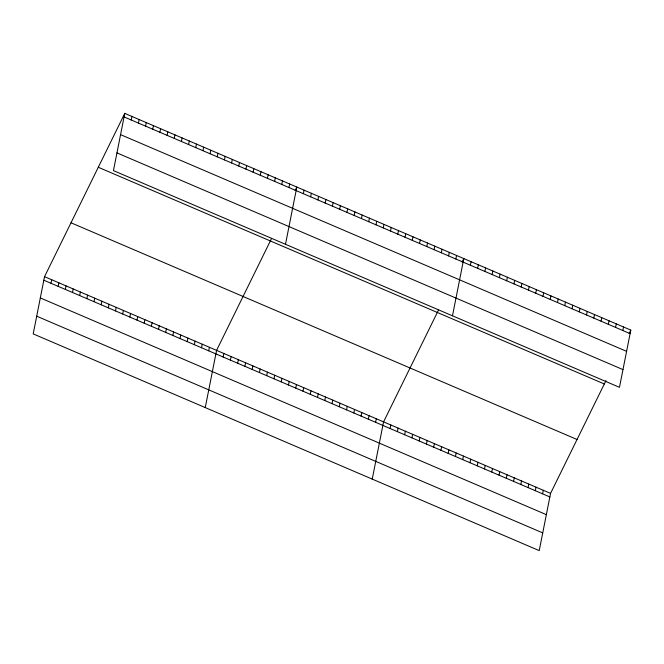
<?xml version="1.0" encoding="UTF-8"?>
<svg xmlns="http://www.w3.org/2000/svg" width="664" height="664" viewBox="0 0 664 664"><rect width="100%" height="100%" fill="white"/><g stroke="black" fill="none" stroke-linecap="round" stroke-linejoin="round"><path stroke-width="1" d="M124.774 113.378L113.444 170.607L619.471 387.328L630.8 330.099L124.774 113.378L44.529 276.672L33.2 333.901L539.226 550.622L550.556 493.394L606 380.563M51.004 283.287L51.701 279.743M58.166 286.35L58.872 282.814M65.338 289.421L66.035 285.885M72.509 292.492L73.206 288.956M79.672 295.563L80.377 292.027M86.843 298.634L87.54 295.098M94.014 301.705L94.711 298.161M131.24 119.993L131.945 116.449M101.177 304.776L101.882 301.232M138.411 123.064L139.108 119.52M108.348 307.847L109.054 304.303M145.582 126.127L146.279 122.591M115.519 310.918L116.217 307.374M152.745 129.198L153.45 125.662M122.691 313.989L123.388 310.445M159.916 132.269L160.613 128.733M129.853 317.052L130.559 313.516M167.087 135.34L167.785 131.804M137.025 320.123L137.722 316.587M174.25 138.411L174.956 134.875M144.196 323.194L144.893 319.658M181.421 141.482L182.127 137.938M151.359 326.265L152.064 322.729M188.593 144.553L189.29 141.009M158.53 329.336L159.227 325.8M195.755 147.624L196.461 144.08M165.701 332.407L166.398 328.863M202.927 150.695L203.632 147.151M172.864 335.478L173.57 331.934M210.098 153.766L210.795 150.222M180.035 338.549L180.741 335.005M217.269 156.828L217.966 153.293M187.207 341.62L187.904 338.076M224.432 159.899L225.137 156.364M194.378 344.691L195.075 341.147M231.603 162.97L232.3 159.435M201.541 347.753L202.246 344.218M238.774 166.042L239.472 162.506M208.712 350.824L209.409 347.289M245.937 169.112L246.643 165.577M205.251 407.588L216.58 350.36L271.601 238.384M253.108 172.183L253.814 168.639M223.137 357.008L223.843 353.464M260.28 175.255L260.977 171.71M230.4 360.12L231.105 356.576M267.443 178.325L268.148 174.781M237.662 363.225L238.359 359.689M274.614 181.397L275.319 177.852M244.925 366.337L245.622 362.793M281.785 184.468L282.482 180.923M252.179 369.441L252.884 365.906M288.956 187.53L289.653 183.994M259.441 372.554L260.147 369.018M285.487 244.294L296.825 187.065L295.14 190.485M266.704 375.666L267.401 372.122M303.382 193.714L304.079 190.17M273.966 378.771L274.664 375.235M310.644 196.826L311.341 193.282M281.221 381.883L281.926 378.339M317.907 199.93L318.604 196.395M288.483 384.995L289.189 381.451M325.161 203.043L325.866 199.499M295.746 388.1L296.443 384.564M332.423 206.155L333.12 202.611M303.008 391.212L303.705 387.668M339.686 209.26L340.383 205.724M310.262 394.316L310.968 390.781M346.948 212.372L347.646 208.828M317.525 397.429L318.222 393.893M354.202 215.476L354.908 211.94M324.787 400.541L325.484 396.997M361.465 218.589L362.162 215.053M332.05 403.646L332.747 400.11M368.727 221.701L369.425 218.157M339.304 406.758L340.009 403.214M375.982 224.805L376.687 221.27M346.567 409.871L347.264 406.327M383.244 227.918L383.95 224.374M353.829 412.975L354.526 409.439M390.507 231.031L391.204 227.486M361.083 416.087L361.789 412.543M397.769 234.135L398.466 230.599M368.346 419.191L369.051 415.656M405.023 237.247L405.729 233.703M375.608 422.304L376.305 418.768M412.286 240.351L412.991 236.816M372.238 479.101L383.568 421.872L438.589 309.905M419.548 243.464L420.246 239.928M390.125 428.521L390.83 424.985M426.811 246.576L427.508 243.032M397.387 431.633L398.093 428.089M434.065 249.681L434.771 246.145M404.65 434.746L405.347 431.202M441.328 252.793L442.033 249.249M411.912 437.85L412.61 434.314M448.59 255.906L449.287 252.362M419.167 440.962L419.872 437.418M455.853 259.01L456.55 255.474M426.429 444.075L427.135 440.531M452.483 315.807L463.812 258.578L462.127 262.006M433.692 447.179L434.389 443.643M470.369 265.226L471.075 261.691M440.954 450.292L441.651 446.748M477.632 268.339L478.329 264.803M448.208 453.396L448.914 449.86M484.894 271.452L485.591 267.907M455.471 456.508L456.176 452.972M492.149 274.556L492.854 271.02M462.733 459.621L463.43 456.077M499.411 277.668L500.116 274.124M469.996 462.725L470.693 459.189M506.673 280.781L507.371 277.237M477.25 465.837L477.955 462.293M513.936 283.885L514.633 280.349M484.512 468.95L485.218 465.406M521.19 286.997L521.896 283.453M491.775 472.054L492.472 468.518M528.453 290.11L529.158 286.566M499.037 475.167L499.735 471.623M535.715 293.214L536.412 289.678M506.292 478.271L506.997 474.735M542.978 296.327L543.675 292.782M513.554 481.383L514.26 477.848M550.232 299.431L550.937 295.895M520.817 484.496L521.514 480.952M557.494 302.543L558.2 299.007M528.079 487.6L528.776 484.064M564.757 305.656L565.454 302.112M535.333 490.713L536.039 487.168M572.019 308.76L572.717 305.224M542.596 493.825L543.301 490.281M579.274 311.873L579.979 308.328M586.536 314.985L587.242 311.441M593.799 318.089L594.496 314.553M601.061 321.202L601.758 317.658M608.315 324.306L609.021 320.77M615.578 327.418L616.283 323.883M622.84 330.531L623.538 326.987M629.115 333.519L630.8 330.099M124.068 116.922L630.103 333.635M120.566 134.634L626.592 351.356M116.947 152.894L622.973 369.607M98.297 167.27L604.323 383.983M71.015 222.789L577.041 439.502M44.529 276.672L550.556 493.394M43.832 280.216L549.858 496.929M40.321 297.928L546.347 514.65M36.711 316.188L542.737 532.901"/></g></svg>
